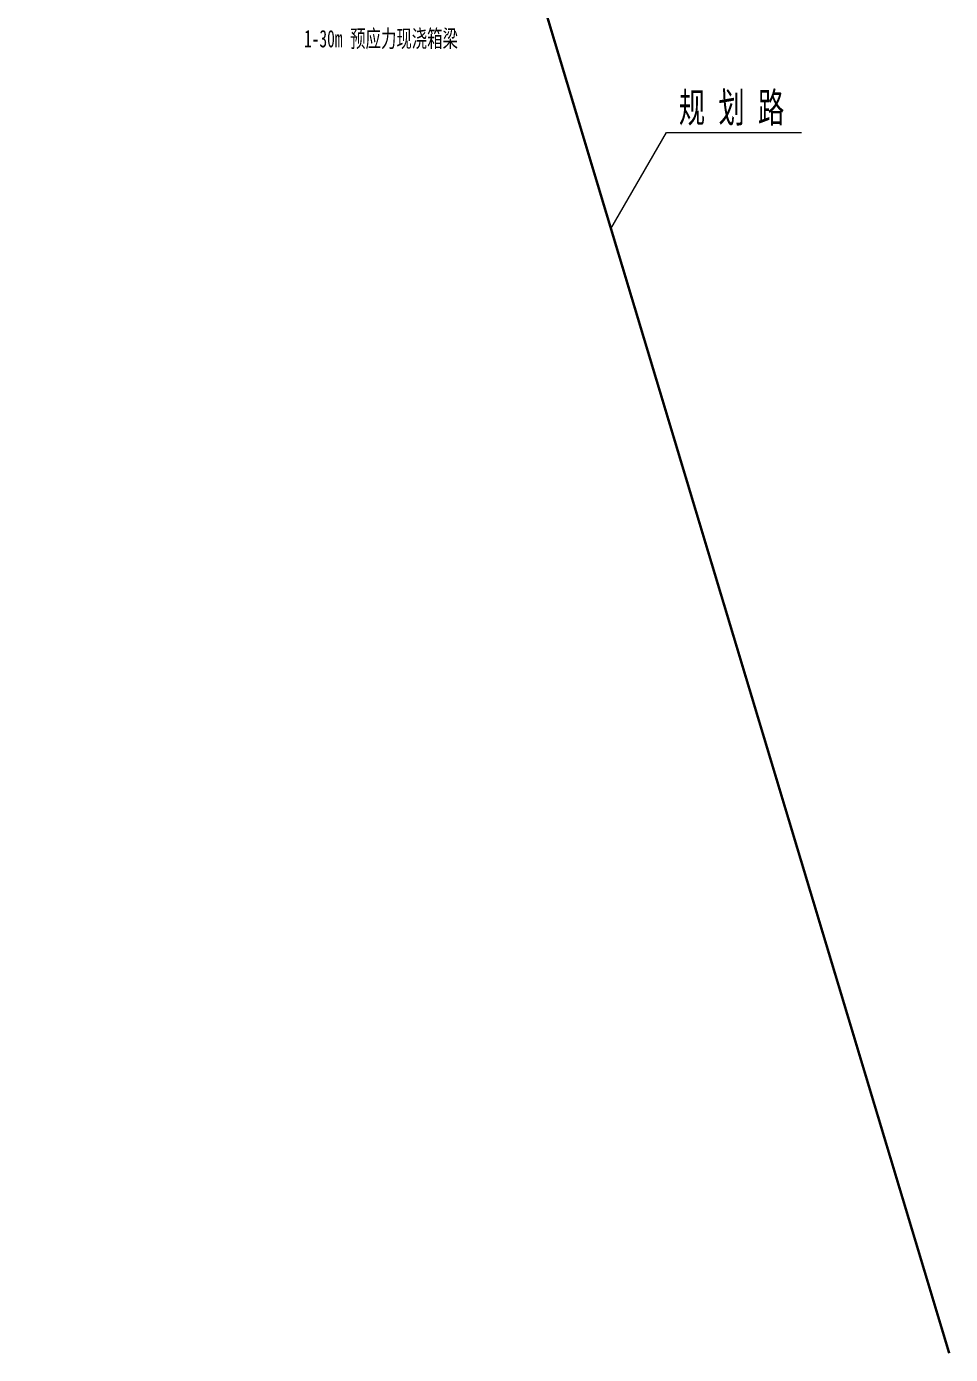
# Model space of a CAD drawing. Header units: millimetres. Extents: x 0 to 987207, y 0 to 5060561.
# Drawn here: x 494873 to 495245, y 2528583 to 2529118 of the extents above; entities that cross this region are included whole.
import ezdxf
from ezdxf.enums import TextEntityAlignment as Align

# ---------------------------------------------------------------- set-up
doc = ezdxf.new("R2010")
doc.units = ezdxf.units.MM
doc.header["$LTSCALE"] = 0.1
doc.linetypes.add('CENTER', pattern=[50.8, 31.75, -6.35, 6.35, -6.35])
doc.linetypes.add('DASHED', pattern=[19.05, 12.7, -6.35])
doc.layers.add('zhix', color=1, linetype='CENTER')
doc.layers.add('桥梁', color=94, linetype='CONTINUOUS')
doc.layers.add('标注', color=1, linetype='CONTINUOUS', lineweight=18)
doc.styles.add('桥梁', font='SIMFANG.TTF', dxfattribs={"width": 0.7, "height": 7})

msp = doc.modelspace()

# ---------------------------------------------------------------- linework, layer by layer
at = {"layer": 'zhix', "color": 3, "linetype": 'DASHED', "ltscale": 0.3, "const_width": 1, "flags": 128}
msp.add_lwpolyline([(494873.5186, 2529817.8572), (495244.7841, 2528583.5918)], dxfattribs=at)
at = {"layer": '标注', "color": 3, "flags": 128}
msp.add_lwpolyline([(495108.509, 2529036.6361), (495130.9243, 2529075.4377), (495185.2036, 2529075.4313)], dxfattribs=at)

# ---------------------------------------------------------------- texts
at = {"layer": '标注', "style": '桥梁', "width": 0.65}
msp.add_text('规 划 路', height=12, rotation=359.993333, dxfattribs=at).set_placement((495135.8246, 2529079.53))
at = {"layer": '桥梁', "style": '桥梁', "width": 0.65}
msp.add_text('1-30m 预应力现浇箱梁', height=7, rotation=0.040654, dxfattribs=at).set_placement((495015.8565, 2529113.2617), align=Align.MIDDLE_CENTER)

doc.saveas('drawing.dxf')
